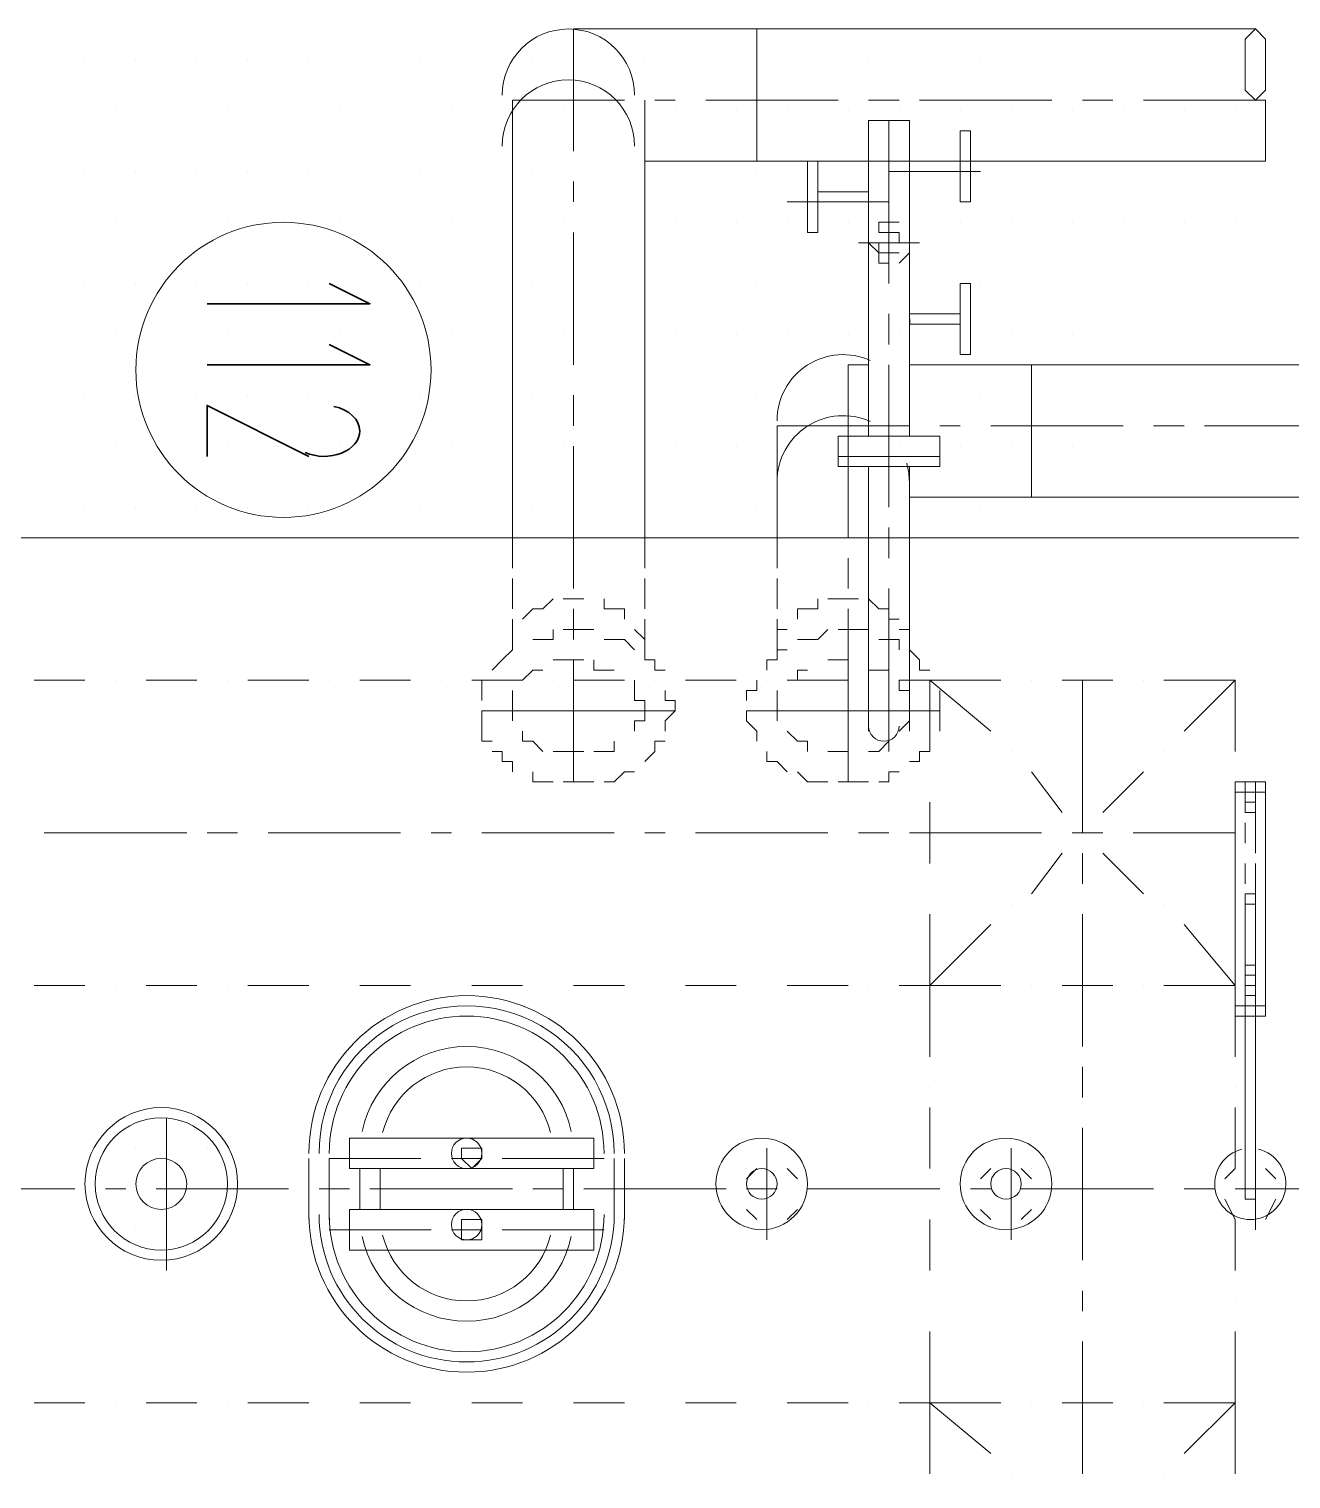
# Model space of a CAD drawing. Header units: metres. Extents: x -941 to 1333, y -28 to 1490.
# Drawn here: x 996.897 to 999, y 356.678 to 359.095 of the extents above; entities that cross this region are included whole.
import ezdxf

# ---------------------------------------------------------------- set-up
doc = ezdxf.new("R2010")
doc.units = ezdxf.units.M

msp = doc.modelspace()

# ---------------------------------------------------------------- linework, layer by layer
at = {"lineweight": 0}
for points in [[(998.94074, 359.09456), (997.80452, 359.09456)], [(997.80452, 359.09456), (997.80452, 358.89106)], [(998.10978, 359.09456), (998.10978, 358.8741)], [(996.99052, 359.04368), (996.99052, 359.04368)], [(997.07531, 359.04368), (997.07531, 359.04368)], [(997.17706, 359.04368), (997.17706, 359.04368)], [(997.26186, 359.04368), (997.26186, 359.04368)], [(997.36361, 359.04368), (997.36361, 359.04368)], [(997.46536, 359.04368), (997.46536, 359.04368)], [(997.55015, 359.04368), (997.55015, 359.04368)], [(997.6519, 359.04368), (997.6519, 359.04368)], [(997.73669, 359.04368), (997.73669, 359.04368)], [(997.83844, 359.04368), (997.83844, 359.04368)], [(997.92323, 359.04368), (997.92323, 359.04368)], [(998.02498, 359.04368), (998.02498, 359.04368)], [(998.10978, 359.04368), (998.10978, 359.04368)], [(998.21153, 359.04368), (998.21153, 359.04368)], [(998.29632, 359.04368), (998.29632, 359.04368)], [(998.39807, 359.04368), (998.39807, 359.04368)], [(998.48286, 359.04368), (998.48286, 359.04368)], [(998.58461, 359.04368), (998.58461, 359.04368)], [(998.68636, 359.04368), (998.68636, 359.04368)], [(998.77115, 359.04368), (998.77115, 359.04368)], [(998.8729, 359.04368), (998.8729, 359.04368)], [(998.9577, 359.04368), (998.9577, 359.04368)], [(996.93965, 358.95889), (996.93965, 358.95889)], [(997.0414, 358.95889), (997.0414, 358.95889)], [(997.12619, 358.95889), (997.12619, 358.95889)], [(997.22794, 358.95889), (997.22794, 358.95889)], [(997.31273, 358.95889), (997.31273, 358.95889)], [(997.41448, 358.95889), (997.41448, 358.95889)], [(997.49927, 358.95889), (997.49927, 358.95889)], [(997.60102, 358.95889), (997.60102, 358.95889)], [(997.68582, 358.95889), (997.68582, 358.95889)], [(997.88932, 358.97585), (997.70277, 358.97585)], [(997.70277, 358.97585), (997.70277, 358.24664)], [(997.78757, 358.95889), (997.78757, 358.95889)], [(997.87236, 358.95889), (997.87236, 358.95889)], [(997.92323, 358.8741), (998.94074, 358.8741), (998.9577, 358.8741), (998.9577, 358.89106), (998.9577, 358.90801), (998.9577, 358.92497), (998.9577, 358.94193), (998.9577, 358.95889), (998.9577, 358.97585), (998.94074, 358.97585)], [(997.92323, 358.97585), (997.92323, 358.24664)], [(997.97411, 358.97585), (997.94019, 358.97585)], [(997.97411, 358.95889), (997.97411, 358.95889)], [(998.24544, 358.97585), (998.02498, 358.97585)], [(998.07586, 358.95889), (998.07586, 358.95889)], [(998.16065, 358.95889), (998.16065, 358.95889)], [(998.2624, 358.95889), (998.2624, 358.95889)], [(998.34719, 358.97585), (998.29632, 358.97585)], [(998.34719, 358.95889), (998.34719, 358.95889)], [(998.60157, 358.97585), (998.38111, 358.97585)], [(998.44894, 358.95889), (998.44894, 358.95889)], [(998.53374, 358.95889), (998.53374, 358.95889)], [(998.63549, 358.95889), (998.63549, 358.95889)], [(998.70332, 358.97585), (998.65244, 358.97585)], [(998.72028, 358.95889), (998.72028, 358.95889)], [(998.94074, 358.97585), (998.75419, 358.97585)], [(998.82203, 358.95889), (998.82203, 358.95889)], [(998.90682, 358.95889), (998.90682, 358.95889)], [(998.36415, 358.58581), (998.36415, 358.41622), (998.36415, 358.94193), (998.29632, 358.94193), (998.29632, 358.41622)], [(998.33023, 358.94193), (998.33023, 358.6706)], [(998.44894, 358.8741), (998.36415, 358.8741)], [(996.99052, 358.85714), (996.99052, 358.85714)], [(997.07531, 358.85714), (997.07531, 358.85714)], [(997.17706, 358.85714), (997.17706, 358.85714)], [(997.26186, 358.85714), (997.26186, 358.85714)], [(997.36361, 358.85714), (997.36361, 358.85714)], [(997.46536, 358.85714), (997.46536, 358.85714)], [(997.55015, 358.85714), (997.55015, 358.85714)], [(997.6519, 358.85714), (997.6519, 358.85714)], [(997.73669, 358.85714), (997.73669, 358.85714)], [(997.80452, 358.84018), (997.80452, 358.80626)], [(997.83844, 358.85714), (997.83844, 358.85714)], [(997.92323, 358.85714), (997.92323, 358.85714)], [(998.02498, 358.85714), (998.02498, 358.85714)], [(998.10978, 358.85714), (998.10978, 358.85714)], [(998.21153, 358.85714), (998.21153, 358.85714)], [(998.29632, 358.85714), (998.29632, 358.85714)], [(998.48286, 358.85714), (998.33023, 358.85714)], [(998.44894, 358.85714), (998.36415, 358.85714)], [(998.39807, 358.85714), (998.39807, 358.85714)], [(998.48286, 358.85714), (998.48286, 358.85714)], [(998.58461, 358.85714), (998.58461, 358.85714)], [(998.68636, 358.85714), (998.68636, 358.85714)], [(998.77115, 358.85714), (998.77115, 358.85714)], [(998.8729, 358.85714), (998.8729, 358.85714)], [(998.9577, 358.85714), (998.9577, 358.85714)], [(998.21153, 358.82322), (998.29632, 358.82322)], [(998.16065, 358.80626), (998.33023, 358.80626)], [(998.21153, 358.80626), (998.29632, 358.80626)], [(996.93965, 358.77235), (996.93965, 358.77235)], [(997.0414, 358.77235), (997.0414, 358.77235)], [(997.12619, 358.77235), (997.12619, 358.77235)], [(997.22794, 358.77235), (997.22794, 358.77235)], [(997.31273, 358.77235), (997.31273, 358.77235)], [(997.41448, 358.77235), (997.41448, 358.77235)], [(997.49927, 358.77235), (997.49927, 358.77235)], [(997.60102, 358.77235), (997.60102, 358.77235)], [(997.68582, 358.77235), (997.68582, 358.77235)], [(997.78757, 358.77235), (997.78757, 358.77235)], [(997.87236, 358.77235), (997.87236, 358.77235)], [(997.97411, 358.77235), (997.97411, 358.77235)], [(998.07586, 358.77235), (998.07586, 358.77235)], [(998.16065, 358.77235), (998.16065, 358.77235)], [(998.2624, 358.77235), (998.2624, 358.77235)], [(998.34719, 358.73843), (998.34719, 358.75539), (998.33023, 358.75539), (998.31328, 358.75539), (998.31328, 358.77235), (998.33023, 358.77235), (998.34719, 358.77235)], [(998.34719, 358.77235), (998.34719, 358.77235)], [(998.44894, 358.77235), (998.44894, 358.77235)], [(998.53374, 358.77235), (998.53374, 358.77235)], [(998.63549, 358.77235), (998.63549, 358.77235)], [(998.72028, 358.77235), (998.72028, 358.77235)], [(998.82203, 358.77235), (998.82203, 358.77235)], [(998.90682, 358.77235), (998.90682, 358.77235)], [(997.80452, 358.75539), (997.80452, 358.53493)], [(998.34719, 358.70451), (998.36415, 358.72147), (998.36415, 358.73843), (998.36415, 358.75539)], [(998.27936, 358.73843), (998.38111, 358.73843)], [(998.29632, 358.73843), (998.31328, 358.72147), (998.31328, 358.70451), (998.33023, 358.70451)], [(998.29632, 358.73843), (998.29632, 358.73843)], [(998.31328, 358.73843), (998.31328, 358.72147), (998.33023, 358.72147), (998.34719, 358.72147)], [(998.31328, 358.73843), (998.31328, 358.73843)], [(996.99052, 358.6706), (996.99052, 358.6706)], [(997.07531, 358.6706), (997.07531, 358.6706)], [(997.17706, 358.6706), (997.17706, 358.6706)], [(997.26186, 358.6706), (997.26186, 358.6706)], [(997.36361, 358.6706), (997.36361, 358.6706)], [(997.46536, 358.6706), (997.46536, 358.6706)], [(997.55015, 358.6706), (997.55015, 358.6706)], [(997.6519, 358.6706), (997.6519, 358.6706)], [(997.73669, 358.6706), (997.73669, 358.6706)], [(997.83844, 358.6706), (997.83844, 358.6706)], [(997.92323, 358.6706), (997.92323, 358.6706)], [(998.02498, 358.6706), (998.02498, 358.6706)], [(998.10978, 358.6706), (998.10978, 358.6706)], [(998.21153, 358.6706), (998.21153, 358.6706)], [(998.29632, 358.6706), (998.29632, 358.6706)], [(998.39807, 358.6706), (998.39807, 358.6706)], [(998.48286, 358.6706), (998.48286, 358.6706)], [(998.58461, 358.6706), (998.58461, 358.6706)], [(998.33023, 358.61972), (998.33023, 358.56885)], [(998.44894, 358.60276), (998.36415, 358.60276)], [(996.93965, 358.58581), (996.93965, 358.58581)], [(997.0414, 358.58581), (997.0414, 358.58581)], [(997.12619, 358.58581), (997.12619, 358.58581)], [(997.22794, 358.58581), (997.22794, 358.58581)], [(997.31273, 358.58581), (997.31273, 358.58581)], [(997.41448, 358.58581), (997.41448, 358.58581)], [(997.49927, 358.58581), (997.49927, 358.58581)], [(997.60102, 358.58581), (997.60102, 358.58581)], [(997.68582, 358.58581), (997.68582, 358.58581)], [(997.78757, 358.58581), (997.78757, 358.58581)], [(997.87236, 358.58581), (997.87236, 358.58581)], [(997.97411, 358.58581), (997.97411, 358.58581)], [(998.07586, 358.58581), (998.07586, 358.58581)], [(998.16065, 358.58581), (998.16065, 358.58581)], [(998.2624, 358.58581), (998.2624, 358.58581)], [(998.34719, 358.58581), (998.34719, 358.58581)], [(998.44894, 358.58581), (998.44894, 358.58581)], [(998.53374, 358.58581), (998.53374, 358.58581)], [(998.63549, 358.58581), (998.63549, 358.58581)], [(998.2624, 358.53493), (998.2624, 358.24664)], [(998.29632, 358.53493), (998.2624, 358.53493)], [(998.33023, 358.53493), (998.33023, 358.29751)], [(999.0764, 358.53493), (998.36415, 358.53493)], [(998.56765, 358.53493), (998.56765, 358.31447)], [(996.99052, 358.48405), (996.99052, 358.48405)], [(997.07531, 358.48405), (997.07531, 358.48405)], [(997.17706, 358.48405), (997.17706, 358.48405)], [(997.26186, 358.48405), (997.26186, 358.48405)], [(997.36361, 358.48405), (997.36361, 358.48405)], [(997.46536, 358.48405), (997.46536, 358.48405)], [(997.55015, 358.48405), (997.55015, 358.48405)], [(997.6519, 358.48405), (997.6519, 358.48405)], [(997.73669, 358.48405), (997.73669, 358.48405)], [(997.80452, 358.48405), (997.80452, 358.43318)], [(997.83844, 358.48405), (997.83844, 358.48405)], [(997.92323, 358.48405), (997.92323, 358.48405)], [(998.02498, 358.48405), (998.02498, 358.48405)], [(998.10978, 358.48405), (998.10978, 358.48405)], [(998.21153, 358.48405), (998.21153, 358.48405)], [(998.29632, 358.48405), (998.29632, 358.48405)], [(998.39807, 358.48405), (998.39807, 358.48405)], [(998.48286, 358.48405), (998.48286, 358.48405)], [(998.58461, 358.48405), (998.58461, 358.48405)], [(998.36415, 358.43318), (998.14369, 358.43318)], [(998.14369, 358.43318), (998.14369, 358.24664)], [(998.44894, 358.43318), (998.41503, 358.43318)], [(998.72028, 358.43318), (998.49982, 358.43318)], [(998.82203, 358.43318), (998.77115, 358.43318)], [(999.0764, 358.43318), (998.85595, 358.43318)], [(996.93965, 358.39926), (996.93965, 358.39926)], [(997.0414, 358.39926), (997.0414, 358.39926)], [(997.12619, 358.39926), (997.12619, 358.39926)], [(997.22794, 358.39926), (997.22794, 358.39926)], [(997.31273, 358.39926), (997.31273, 358.39926)], [(997.41448, 358.39926), (997.41448, 358.39926)], [(997.49927, 358.39926), (997.49927, 358.39926)], [(997.60102, 358.39926), (997.60102, 358.39926)], [(997.68582, 358.39926), (997.68582, 358.39926)], [(997.78757, 358.39926), (997.78757, 358.39926)], [(997.80452, 358.39926), (997.80452, 358.16185)], [(997.87236, 358.39926), (997.87236, 358.39926)], [(997.97411, 358.39926), (997.97411, 358.39926)], [(998.07586, 358.39926), (998.07586, 358.39926)], [(998.16065, 358.39926), (998.16065, 358.39926)], [(998.2624, 358.39926), (998.2624, 358.39926)], [(998.34719, 358.39926), (998.34719, 358.39926)], [(998.44894, 358.39926), (998.44894, 358.39926)], [(998.53374, 358.39926), (998.53374, 358.39926)], [(998.63549, 358.39926), (998.63549, 358.39926)], [(998.29632, 357.92443), (998.29632, 358.36535)], [(998.36415, 357.92443), (998.36415, 358.36535), (998.36415, 358.24664)], [(999.0764, 358.31447), (998.36415, 358.31447)], [(996.99052, 358.29751), (996.99052, 358.29751)], [(997.07531, 358.29751), (997.07531, 358.29751)], [(997.17706, 358.29751), (997.17706, 358.29751)], [(997.26186, 358.29751), (997.26186, 358.29751)], [(997.36361, 358.29751), (997.36361, 358.29751)], [(997.46536, 358.29751), (997.46536, 358.29751)], [(997.55015, 358.29751), (997.55015, 358.29751)], [(997.6519, 358.29751), (997.6519, 358.29751)], [(997.73669, 358.29751), (997.73669, 358.29751)], [(997.83844, 358.29751), (997.83844, 358.29751)], [(997.92323, 358.29751), (997.92323, 358.29751)], [(998.02498, 358.29751), (998.02498, 358.29751)], [(998.10978, 358.29751), (998.10978, 358.29751)], [(998.21153, 358.29751), (998.21153, 358.29751)], [(998.29632, 358.29751), (998.29632, 358.29751)], [(998.39807, 358.29751), (998.39807, 358.29751)], [(998.48286, 358.29751), (998.48286, 358.29751)], [(998.58461, 358.29751), (998.58461, 358.29751)], [(998.33023, 358.2636), (998.33023, 358.21272)], [(996.53264, 358.24664), (999.41557, 358.24664), (999.41557, 356.059), (998.82203, 356.059)], [(997.70277, 358.24664), (997.70277, 358.19576)], [(997.92323, 358.24664), (997.92323, 358.19576)], [(998.14369, 358.24664), (998.14369, 358.19576)], [(998.36415, 358.24664), (998.36415, 358.19576)], [(998.2624, 358.21272), (998.2624, 358.16185)], [(997.70277, 358.1788), (997.70277, 358.12793)], [(997.92323, 358.1788), (997.92323, 358.12793)], [(998.14369, 358.1788), (998.14369, 358.12793)], [(998.33023, 358.16185), (998.33023, 357.89051)], [(998.36415, 358.1788), (998.36415, 358.12793)], [(997.77061, 358.14489), (997.75365, 358.12793), (997.73669, 358.12793), (997.71973, 358.11097)], [(997.82148, 358.14489), (997.80452, 358.14489), (997.78757, 358.14489)], [(997.88932, 358.11097), (997.88932, 358.12793), (997.87236, 358.12793), (997.8554, 358.12793), (997.8554, 358.14489)], [(998.21153, 358.14489), (998.21153, 358.12793), (998.19457, 358.12793), (998.17761, 358.12793), (998.17761, 358.11097)], [(998.27936, 358.14489), (998.2624, 358.14489), (998.24544, 358.14489), (998.22848, 358.14489)], [(998.34719, 358.11097), (998.33023, 358.11097), (998.33023, 358.12793), (998.31328, 358.12793), (998.29632, 358.14489)], [(997.80452, 358.12793), (997.80452, 358.07705)], [(998.2624, 358.12793), (998.2624, 357.83964)], [(997.70277, 358.11097), (997.70277, 358.06009), (997.68582, 358.04314), (997.66886, 358.02618)], [(997.70277, 358.09401), (997.70277, 358.07705), (997.70277, 358.06009)], [(997.77061, 358.09401), (997.77061, 358.07705), (997.75365, 358.07705), (997.73669, 358.07705)], [(997.83844, 358.09401), (997.82148, 358.09401), (997.80452, 358.09401), (997.78757, 358.09401)], [(997.95715, 358.02618), (997.94019, 358.02618), (997.94019, 358.04314), (997.92323, 358.04314), (997.92323, 358.06009), (997.92323, 358.07705), (997.90627, 358.09401)], [(997.92323, 358.11097), (997.92323, 358.06009)], [(998.14369, 358.11097), (998.14369, 358.06009), (998.14369, 358.07705), (998.14369, 358.09401), (998.16065, 358.09401)], [(998.22848, 358.09401), (998.21153, 358.07705), (998.19457, 358.07705), (998.17761, 358.07705)], [(998.29632, 358.09401), (998.27936, 358.09401), (998.2624, 358.09401), (998.24544, 358.09401)], [(998.36415, 358.06009), (998.36415, 358.07705), (998.36415, 358.09401), (998.34719, 358.09401)], [(998.36415, 358.11097), (998.36415, 358.06009), (998.38111, 358.04314), (998.38111, 358.02618), (998.39807, 358.02618)], [(997.90627, 358.06009), (997.88932, 358.07705), (997.87236, 358.07705), (997.8554, 358.07705)], [(998.34719, 358.06009), (998.34719, 358.07705), (998.33023, 358.07705), (998.31328, 358.07705)], [(997.82148, 358.04314), (997.80452, 358.04314), (997.78757, 358.04314), (997.77061, 358.04314)], [(997.80452, 358.04314), (997.80452, 357.83964)], [(997.87236, 358.02618), (997.8554, 358.02618), (997.83844, 358.02618), (997.83844, 358.04314)], [(998.16065, 358.06009), (998.14369, 358.06009), (998.14369, 358.04314), (998.12673, 358.04314), (998.12673, 358.02618)], [(998.2624, 358.04314), (998.24544, 358.04314), (998.22848, 358.04314)], [(998.33023, 358.02618), (998.31328, 358.02618), (998.29632, 358.02618), (998.29632, 358.04314)], [(997.75365, 358.02618), (997.73669, 358.02618), (997.71973, 358.00922)], [(998.19457, 358.02618), (998.17761, 358.02618), (998.17761, 358.00922), (998.16065, 358.00922)], [(996.99052, 358.00922), (996.90573, 358.00922)], [(997.0414, 358.00922), (997.0414, 358.00922)], [(997.17706, 358.00922), (997.09227, 358.00922)], [(997.22794, 358.00922), (997.22794, 358.00922)], [(997.36361, 358.00922), (997.26186, 358.00922)], [(997.39752, 358.00922), (997.39752, 358.00922)], [(997.53319, 358.00922), (997.4484, 358.00922)], [(997.58407, 358.00922), (997.58407, 358.00922)], [(997.71973, 358.00922), (997.63494, 358.00922)], [(997.66886, 358.00922), (997.6519, 358.00922), (997.6519, 357.99226), (997.6519, 357.9753)], [(997.70277, 357.99226), (997.70277, 357.9753), (997.70277, 357.95834), (997.70277, 357.94139)], [(997.77061, 358.00922), (997.77061, 358.00922)], [(997.88932, 358.00922), (997.80452, 358.00922)], [(997.90627, 357.92443), (997.90627, 357.94139), (997.92323, 357.94139), (997.92323, 357.95834), (997.92323, 357.9753), (997.90627, 357.9753), (997.90627, 357.99226), (997.90627, 358.00922)], [(997.94019, 358.00922), (997.94019, 358.00922)], [(997.95715, 357.92443), (997.95715, 357.94139), (997.97411, 357.95834), (997.97411, 357.9753), (997.95715, 357.9753), (997.95715, 357.99226)], [(998.07586, 358.00922), (997.99107, 358.00922)], [(998.10978, 358.00922), (998.10978, 357.99226), (998.09282, 357.99226), (998.09282, 357.9753)], [(998.12673, 358.00922), (998.12673, 358.00922)], [(998.14369, 357.99226), (998.14369, 357.9753), (998.14369, 357.95834), (998.14369, 357.94139)], [(998.2624, 358.00922), (998.16065, 358.00922)], [(998.29632, 358.00922), (998.29632, 358.00922)], [(998.34719, 357.92443), (998.36415, 357.94139), (998.36415, 357.95834), (998.36415, 357.9753), (998.36415, 357.99226), (998.34719, 357.99226), (998.34719, 358.00922)], [(998.51678, 358.00922), (998.39807, 358.00922), (998.51678, 358.00922), (998.39807, 358.00922), (998.39807, 357.89051), (998.39807, 358.00922), (998.34719, 358.00922)], [(998.49982, 357.92443), (998.39807, 358.00922)], [(998.41503, 357.92443), (998.41503, 357.94139), (998.41503, 357.95834), (998.41503, 357.9753), (998.41503, 357.99226)], [(998.56765, 358.00922), (998.56765, 358.00922)], [(998.56765, 358.00922), (998.56765, 358.00922)], [(998.56765, 358.00922), (998.56765, 358.00922)], [(998.70332, 358.00922), (998.61853, 358.00922), (998.70332, 358.00922)], [(998.70332, 358.00922), (998.61853, 358.00922)], [(998.65244, 357.75484), (998.65244, 358.00922)], [(998.75419, 358.00922), (998.75419, 358.00922)], [(998.75419, 358.00922), (998.75419, 358.00922)], [(998.75419, 358.00922), (998.75419, 358.00922)], [(998.90682, 357.89051), (998.90682, 358.00922), (998.78811, 358.00922), (998.90682, 358.00922), (998.82203, 357.92443)], [(998.90682, 358.00922), (998.78811, 358.00922)], [(997.97411, 357.95834), (997.6519, 357.95834)], [(997.6519, 357.95834), (997.6519, 357.94139), (997.6519, 357.92443), (997.6519, 357.90747), (997.66886, 357.90747)], [(998.41503, 357.95834), (998.09282, 357.95834)], [(998.09282, 357.95834), (998.09282, 357.94139), (998.10978, 357.92443), (998.10978, 357.90747)], [(997.71973, 357.92443), (997.71973, 357.90747), (997.73669, 357.90747), (997.75365, 357.89051)], [(998.16065, 357.92443), (998.17761, 357.90747), (998.19457, 357.90747), (998.19457, 357.89051)], [(997.83844, 357.89051), (997.8554, 357.89051), (997.87236, 357.89051), (997.87236, 357.90747)], [(997.92323, 357.87355), (997.94019, 357.89051), (997.94019, 357.90747), (997.95715, 357.90747)], [(998.29632, 357.89051), (998.31328, 357.89051), (998.33023, 357.90747)], [(998.36415, 357.87355), (998.38111, 357.87355), (998.38111, 357.89051), (998.39807, 357.89051), (998.39807, 357.90747)], [(997.66886, 357.89051), (997.68582, 357.89051), (997.68582, 357.87355), (997.70277, 357.87355), (997.70277, 357.85659)], [(997.77061, 357.89051), (997.78757, 357.89051), (997.80452, 357.89051), (997.82148, 357.89051)], [(998.12673, 357.89051), (998.12673, 357.87355), (998.14369, 357.87355), (998.16065, 357.85659)], [(998.22848, 357.89051), (998.24544, 357.89051), (998.2624, 357.89051)], [(998.53374, 357.89051), (998.53374, 357.89051)], [(998.78811, 357.89051), (998.78811, 357.89051)], [(997.73669, 357.85659), (997.73669, 357.83964), (997.75365, 357.83964), (997.77061, 357.83964)], [(997.8554, 357.83964), (997.87236, 357.83964), (997.88932, 357.85659), (997.90627, 357.85659)], [(998.17761, 357.85659), (998.19457, 357.83964), (998.21153, 357.83964), (998.22848, 357.83964)], [(998.31328, 357.83964), (998.33023, 357.83964), (998.33023, 357.85659), (998.34719, 357.85659)], [(998.61853, 357.78876), (998.56765, 357.85659)], [(998.68636, 357.78876), (998.75419, 357.85659)], [(997.78757, 357.83964), (997.80452, 357.83964), (997.82148, 357.83964), (997.83844, 357.83964)], [(998.24544, 357.83964), (998.2624, 357.83964), (998.27936, 357.83964), (998.29632, 357.83964)], [(998.39807, 357.83964), (998.39807, 357.83964)], [(998.39807, 357.83964), (998.39807, 357.83964)], [(998.90682, 357.78876), (998.90682, 357.83964), (998.9577, 357.83964), (998.9577, 357.78876)], [(998.90682, 357.83964), (998.90682, 357.83964)], [(998.90682, 357.82268), (998.9577, 357.82268)], [(998.92378, 357.83964), (998.92378, 357.80572)], [(998.94074, 357.83964), (998.94074, 357.72093)], [(998.94074, 357.83964), (998.94074, 357.80572)], [(998.39807, 357.80572), (998.39807, 357.70397), (998.39807, 357.80572)], [(998.90682, 357.70397), (998.90682, 357.80572)], [(997.16011, 357.75484), (996.92269, 357.75484)], [(997.2449, 357.75484), (997.19402, 357.75484)], [(997.51623, 357.75484), (997.29577, 357.75484)], [(997.60102, 357.75484), (997.56711, 357.75484)], [(997.87236, 357.75484), (997.6519, 357.75484)], [(997.95715, 357.75484), (997.92323, 357.75484)], [(998.22848, 357.75484), (998.00803, 357.75484)], [(998.33023, 357.75484), (998.27936, 357.75484)], [(998.58461, 357.75484), (998.36415, 357.75484)], [(998.68636, 357.75484), (998.63549, 357.75484)], [(998.65244, 357.75484), (998.65244, 357.75484)], [(998.65244, 357.75484), (998.65244, 357.75484)], [(998.90682, 357.75484), (998.73724, 357.75484)], [(998.90682, 357.7718), (998.90682, 357.72093)], [(998.92378, 357.7718), (998.92378, 357.73789)], [(998.94074, 357.7718), (998.94074, 357.73789)], [(998.9577, 357.7718), (998.9577, 357.72093)], [(998.56765, 357.65309), (998.61853, 357.72093)], [(998.65244, 357.67005), (998.65244, 357.72093)], [(998.75419, 357.65309), (998.68636, 357.72093)], [(998.90682, 357.70397), (998.90682, 357.65309)], [(998.92378, 357.70397), (998.92378, 357.67005)], [(998.94074, 357.70397), (998.94074, 357.67005)], [(998.9577, 357.70397), (998.9577, 357.65309)], [(998.39807, 357.67005), (998.39807, 357.67005)], [(998.39807, 357.67005), (998.39807, 357.67005)], [(998.90682, 357.67005), (998.90682, 357.67005)], [(998.92378, 357.65309), (998.92378, 357.60222)], [(998.94074, 357.67005), (998.94074, 357.63613)], [(998.94074, 357.65309), (998.94074, 357.60222)], [(998.94074, 357.65309), (998.94074, 357.65309)], [(998.53374, 357.63613), (998.53374, 357.63613)], [(998.78811, 357.63613), (998.78811, 357.63613)], [(998.90682, 357.63613), (998.90682, 357.58526)], [(998.92378, 357.63613), (998.92378, 357.44959), (998.92378, 357.1613)], [(998.94074, 357.1613), (998.94074, 357.44959), (998.94074, 357.63613)], [(998.9577, 357.63613), (998.9577, 357.58526)], [(998.49982, 357.60222), (998.39807, 357.50047), (998.39807, 357.61918), (998.39807, 357.50047), (998.51678, 357.50047), (998.39807, 357.50047), (998.39807, 357.38176)], [(998.65244, 357.39872), (998.65244, 357.61918)], [(998.82203, 357.60222), (998.90682, 357.50047), (998.78811, 357.50047), (998.90682, 357.50047), (998.90682, 357.61918)], [(998.92378, 357.58526), (998.92378, 357.53438)], [(998.94074, 357.58526), (998.94074, 357.3648)], [(998.94074, 357.58526), (998.94074, 357.53438)], [(998.90682, 357.5683), (998.90682, 357.51743)], [(998.9577, 357.5683), (998.9577, 357.51743)], [(998.92378, 357.51743), (998.92378, 357.48351)], [(998.94074, 357.51743), (998.94074, 357.48351)], [(996.90573, 357.50047), (996.99052, 357.50047)], [(997.0414, 357.50047), (997.0414, 357.50047)], [(997.09227, 357.50047), (997.17706, 357.50047)], [(997.22794, 357.50047), (997.22794, 357.50047)], [(997.26186, 357.50047), (997.36361, 357.50047)], [(997.39752, 357.50047), (997.39752, 357.50047)], [(997.4484, 357.50047), (997.53319, 357.50047)], [(997.58407, 357.50047), (997.58407, 357.50047)], [(997.63494, 357.50047), (997.71973, 357.50047)], [(997.77061, 357.50047), (997.77061, 357.50047)], [(997.80452, 357.50047), (997.88932, 357.50047)], [(997.94019, 357.50047), (997.94019, 357.50047)], [(997.99107, 357.50047), (998.07586, 357.50047)], [(998.12673, 357.50047), (998.12673, 357.50047)], [(998.16065, 357.50047), (998.2624, 357.50047)], [(998.29632, 357.50047), (998.29632, 357.50047)], [(998.34719, 357.50047), (998.39807, 357.50047)], [(998.56765, 357.50047), (998.56765, 357.50047)], [(998.56765, 357.50047), (998.56765, 357.50047)], [(998.70332, 357.50047), (998.61853, 357.50047), (998.70332, 357.50047)], [(998.75419, 357.50047), (998.75419, 357.50047)], [(998.75419, 357.50047), (998.75419, 357.50047)], [(998.90682, 357.50047), (998.90682, 357.44959)], [(998.90682, 357.50047), (998.90682, 357.38176)], [(998.9577, 357.50047), (998.9577, 357.44959)], [(998.90682, 357.46655), (998.9577, 357.46655)], [(998.92378, 357.46655), (998.92378, 357.41568)], [(998.94074, 357.46655), (998.94074, 357.41568)], [(998.90682, 357.44959), (998.9577, 357.44959)], [(998.92378, 357.39872), (998.92378, 357.34784)], [(998.94074, 357.39872), (998.94074, 357.34784)], [(998.65244, 357.31393), (998.65244, 357.3648)], [(998.39807, 357.33088), (998.39807, 357.33088)], [(998.90682, 357.33088), (998.90682, 357.33088)], [(998.92378, 357.33088), (998.92378, 357.28001)], [(998.94074, 357.33088), (998.94074, 357.28001)], [(998.39807, 357.19522), (998.39807, 357.29697)], [(998.90682, 357.29697), (998.90682, 357.19522)], [(998.94074, 357.31393), (998.94074, 357.26305)], [(997.12619, 357.28001), (997.12619, 357.02563)], [(997.12619, 357.24609), (997.12619, 357.24609)], [(998.65244, 357.04259), (998.65244, 357.26305)], [(998.92378, 357.26305), (998.92378, 357.21217)], [(998.94074, 357.26305), (998.94074, 357.21217)], [(997.07531, 357.22913), (997.07531, 357.22913)], [(997.19402, 357.22913), (997.19402, 357.22913)], [(998.12673, 357.22913), (998.12673, 357.07651)], [(998.53374, 357.22913), (998.53374, 357.07651)], [(998.94074, 357.22913), (998.94074, 357.09347)], [(997.36361, 357.21217), (997.36361, 357.11042)], [(997.55015, 357.21217), (997.39752, 357.21217)], [(997.4484, 357.19522), (997.4484, 357.12738)], [(997.48231, 357.19522), (997.48231, 357.12738)], [(997.6519, 357.21217), (997.60102, 357.21217)], [(997.63494, 357.21217), (997.63494, 357.21217)], [(997.63494, 357.21217), (997.63494, 357.21217)], [(997.8554, 357.21217), (997.68582, 357.21217)], [(997.78757, 357.19522), (997.78757, 357.12738)], [(997.80452, 357.19522), (997.80452, 357.12738)], [(997.88932, 357.21217), (997.88932, 357.11042)], [(998.10978, 357.19522), (998.09282, 357.17826)], [(998.09282, 357.19522), (998.09282, 357.19522)], [(998.17761, 357.17826), (998.16065, 357.19522)], [(998.17761, 357.19522), (998.17761, 357.19522)], [(998.49982, 357.19522), (998.48286, 357.17826)], [(998.49982, 357.19522), (998.49982, 357.19522)], [(998.56765, 357.17826), (998.55069, 357.19522)], [(998.56765, 357.19522), (998.56765, 357.19522)], [(998.90682, 357.19522), (998.88986, 357.17826)], [(998.92378, 357.19522), (998.92378, 357.1613), (998.92378, 357.14434), (998.94074, 357.14434), (998.94074, 357.1613), (998.94074, 357.19522)], [(998.97465, 357.17826), (998.9577, 357.19522)], [(998.90682, 357.17826), (998.90682, 357.17826)], [(998.9577, 357.17826), (998.9577, 357.17826)], [(996.7531, 357.1613), (996.97356, 357.1613)], [(997.02444, 357.1613), (997.05835, 357.1613)], [(997.0414, 357.1613), (997.0414, 357.1613)], [(997.10923, 357.1613), (997.32969, 357.1613)], [(997.22794, 357.1613), (997.22794, 357.1613)], [(997.38056, 357.1613), (997.43144, 357.1613)], [(997.46536, 357.1613), (997.70277, 357.1613)], [(997.73669, 357.1613), (997.78757, 357.1613)], [(997.82148, 357.1613), (998.0589, 357.1613)], [(998.09282, 357.1613), (998.14369, 357.1613)], [(998.12673, 357.1613), (998.12673, 357.1613)], [(998.19457, 357.1613), (998.41503, 357.1613)], [(998.39807, 357.1613), (998.39807, 357.1613)], [(998.4659, 357.1613), (998.49982, 357.1613)], [(998.53374, 357.1613), (998.53374, 357.1613)], [(998.55069, 357.1613), (998.77115, 357.1613)], [(998.82203, 357.1613), (998.8729, 357.1613)], [(998.90682, 357.1613), (999.12728, 357.1613)], [(998.90682, 357.1613), (998.90682, 357.1613)], [(998.94074, 357.1613), (998.94074, 357.1613)], [(998.94074, 357.1613), (998.94074, 357.1613)], [(998.94074, 357.1613), (998.94074, 357.1613)], [(998.94074, 357.1613), (999.19511, 357.1613)], [(998.94074, 357.1613), (998.94074, 357.1613)], [(998.94074, 357.1613), (998.94074, 357.1613)], [(998.09282, 357.12738), (998.10978, 357.11042)], [(998.16065, 357.11042), (998.17761, 357.12738)], [(998.48286, 357.12738), (998.49982, 357.11042)], [(998.55069, 357.11042), (998.56765, 357.12738)], [(998.88986, 357.14434), (998.90682, 357.11042)], [(998.90682, 357.12738), (998.90682, 357.12738)], [(998.9577, 357.11042), (998.97465, 357.14434)], [(998.9577, 357.12738), (998.9577, 357.12738)], [(998.09282, 357.11042), (998.09282, 357.11042)], [(998.17761, 357.11042), (998.17761, 357.11042)], [(998.39807, 357.02563), (998.39807, 357.11042)], [(998.49982, 357.11042), (998.49982, 357.11042)], [(998.56765, 357.11042), (998.56765, 357.11042)], [(998.90682, 357.11042), (998.90682, 357.02563)], [(997.07531, 357.09347), (997.07531, 357.09347)], [(997.19402, 357.09347), (997.19402, 357.09347)], [(997.56711, 357.09347), (997.39752, 357.09347)], [(997.6519, 357.09347), (997.60102, 357.09347)], [(997.63494, 357.09347), (997.63494, 357.09347)], [(997.63494, 357.09347), (997.63494, 357.09347)], [(997.8554, 357.09347), (997.68582, 357.09347)], [(997.12619, 357.05955), (997.12619, 357.05955)], [(998.65244, 356.9578), (998.65244, 356.99172)], [(998.39807, 356.97476), (998.39807, 356.97476)], [(998.90682, 356.97476), (998.90682, 356.97476)], [(998.39807, 356.92388), (998.39807, 356.80517), (998.51678, 356.80517), (998.39807, 356.80517), (998.39807, 356.68646), (998.39807, 356.80517), (998.34719, 356.80517)], [(998.65244, 356.68646), (998.65244, 356.90692)], [(998.90682, 356.68646), (998.90682, 356.80517), (998.78811, 356.80517), (998.90682, 356.80517), (998.90682, 356.92388)], [(996.90573, 356.80517), (996.99052, 356.80517)], [(997.0414, 356.80517), (997.0414, 356.80517)], [(997.09227, 356.80517), (997.17706, 356.80517)], [(997.22794, 356.80517), (997.22794, 356.80517)], [(997.26186, 356.80517), (997.36361, 356.80517)], [(997.39752, 356.80517), (997.39752, 356.80517)], [(997.4484, 356.80517), (997.53319, 356.80517)], [(997.58407, 356.80517), (997.58407, 356.80517)], [(997.63494, 356.80517), (997.71973, 356.80517)], [(997.77061, 356.80517), (997.77061, 356.80517)], [(997.80452, 356.80517), (997.88932, 356.80517)], [(997.94019, 356.80517), (997.94019, 356.80517)], [(997.99107, 356.80517), (998.07586, 356.80517)], [(998.12673, 356.80517), (998.12673, 356.80517)], [(998.16065, 356.80517), (998.2624, 356.80517)], [(998.29632, 356.80517), (998.29632, 356.80517)], [(998.49982, 356.72038), (998.39807, 356.80517)], [(998.56765, 356.80517), (998.56765, 356.80517)], [(998.56765, 356.80517), (998.56765, 356.80517)], [(998.61853, 356.80517), (998.70332, 356.80517), (998.61853, 356.80517)], [(998.75419, 356.80517), (998.75419, 356.80517)], [(998.75419, 356.80517), (998.75419, 356.80517)], [(998.82203, 356.72038), (998.90682, 356.80517)], [(998.53374, 356.68646), (998.53374, 356.68646)], [(998.78811, 356.68646), (998.78811, 356.68646)]]:
    msp.add_lwpolyline(points, dxfattribs=at)
for points in [[(998.94074, 359.09456), (998.9577, 359.0776), (998.9577, 359.06064), (998.9577, 359.04368), (998.9577, 359.02672), (998.9577, 359.00977), (998.9577, 358.99281), (998.94074, 358.97585), (998.92378, 358.99281), (998.92378, 359.00977), (998.92378, 359.02672), (998.92378, 359.04368), (998.92378, 359.06064), (998.92378, 359.0776)], [(998.44894, 358.80626), (998.44894, 358.92497), (998.4659, 358.92497), (998.4659, 358.80626)], [(998.21153, 358.75539), (998.19457, 358.75539), (998.19457, 358.8741), (998.21153, 358.8741)], [(998.44894, 358.55189), (998.44894, 358.6706), (998.4659, 358.6706), (998.4659, 358.55189)], [(998.24544, 358.41622), (998.41503, 358.41622), (998.41503, 358.3823), (998.24544, 358.3823)], [(998.41503, 358.3823), (998.41503, 358.36535), (998.24544, 358.36535), (998.24544, 358.3823)], [(998.9577, 357.44959), (998.9577, 357.83964), (998.90682, 357.83964), (998.90682, 357.44959)], [(998.92378, 357.78876), (998.94074, 357.78876), (998.94074, 357.80572), (998.92378, 357.80572)], [(998.92378, 357.63613), (998.94074, 357.63613), (998.94074, 357.65309), (998.92378, 357.65309)], [(998.94074, 357.51743), (998.94074, 357.53438), (998.92378, 357.53438), (998.92378, 357.51743)], [(998.92378, 357.50047), (998.92378, 357.48351), (998.94074, 357.48351), (998.94074, 357.50047)], [(997.43144, 357.24609), (997.83844, 357.24609), (997.83844, 357.19522), (997.43144, 357.19522)], [(997.63494, 357.19522), (997.6519, 357.21217), (997.6519, 357.22913), (997.63494, 357.22913), (997.61798, 357.22913), (997.61798, 357.21217)], [(997.39752, 357.11042), (997.39752, 357.21217)], [(997.87236, 357.11042), (997.87236, 357.21217)], [(997.43144, 357.12738), (997.83844, 357.12738), (997.83844, 357.05955), (997.43144, 357.05955)], [(997.63494, 357.11042), (997.6519, 357.11042), (997.6519, 357.07651), (997.63494, 357.07651), (997.61798, 357.07651), (997.61798, 357.11042)]]:
    msp.add_lwpolyline(points, close=True, dxfattribs=at)
at = {"lineweight": 30}
for points in [[(997.19402, 358.63668), (997.46536, 358.63668), (997.39752, 358.6706)], [(997.19402, 358.53493), (997.46536, 358.53493), (997.39752, 358.56885)], [(997.36361, 358.3823), (997.19402, 358.4671), (997.19402, 358.3823)]]:
    msp.add_lwpolyline(points, dxfattribs=at)
at = {"lineweight": 0}
msp.add_lwpolyline([(998.44894, 358.61972), (998.36415, 358.61972, -0.0498244), (998.36415, 358.59428)], format="xyb", dxfattribs=at)
at = {"lineweight": 18}
msp.add_circle((997.32121, 358.52645), 0.2459, dxfattribs=at)
at = {"lineweight": 0}
for centre, radius in [((997.11771, 357.16978), 0.12719), ((997.11771, 357.16978), 0.11023), ((997.62646, 357.22065), 0.02544), ((998.11825, 357.16978), 0.07631), ((998.52526, 357.16978), 0.07631), ((997.11771, 357.16978), 0.0424), ((998.11825, 357.16978), 0.02544), ((998.52526, 357.16978), 0.02544), ((997.62646, 357.10194), 0.02544)]:
    msp.add_circle(centre, radius, dxfattribs=at)
for centre, radius, start, end in [((997.79605, 358.98433), 0.11023, 0.00001, 179.99999), ((997.79605, 358.89954), 0.11023, 0.00001, 179.99999), ((998.25392, 358.44166), 0.11023, 65.84642, 180.00007), ((998.25392, 358.33991), 0.11023, 65.84642, 180.00007), ((998.25392, 358.33991), 0.11023, 0.0002, 16.27603), ((998.32176, 357.93291), 0.02544, 180.00537, 359.99998), ((997.62646, 357.22065), 0.26286, 0.00002, 179.99998), ((997.62646, 357.22065), 0.2459, 359.99999, 180.00001), ((997.62646, 357.22065), 0.22894, 0.00002, 179.99998), ((997.62646, 357.22066), 0.17806, 11.86981, 168.13019), ((997.62646, 357.22065), 0.14415, 13.88669, 166.11331), ((998.93226, 357.16978), 0.05935, 103.5297, 76.4703), ((997.62646, 357.1189), 0.26285, 180.00531, 0.00004), ((997.62646, 357.1189), 0.2459, 180.00543, 359.99991), ((997.62646, 357.1189), 0.22894, 180.00549, 360), ((997.62646, 357.1189), 0.17806, 191.87621, 348.12925), ((997.62646, 357.1189), 0.14415, 193.8921, 346.11379)]:
    msp.add_arc(centre, radius, start, end, dxfattribs=at)
at = {"lineweight": 30}
msp.add_arc((997.38909, 358.46254), 0.08023, 246.8862, 291.0733, dxfattribs=at)
for points in [[(997.4484, 358.4243), (997.44865, 358.44344), (997.43092, 358.46032), (997.40513, 358.46551)], [(997.41794, 358.38767), (997.43683, 358.39519), (997.4485, 358.40945), (997.4484, 358.4249)]]:
    msp.add_open_spline(points, degree=3, dxfattribs=at)

doc.saveas('drawing.dxf')
